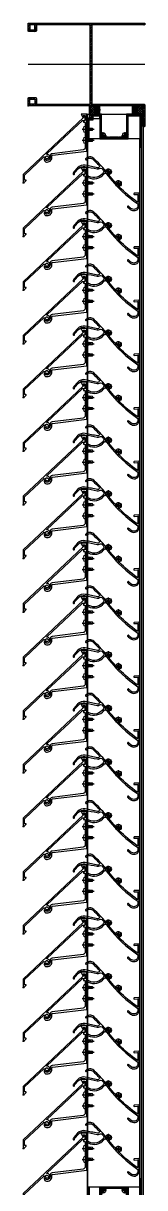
# Model space of a CAD drawing. Header units: millimetres. Extents: x 2519235 to 7246330, y 25937 to 201821.
# Drawn here: x 2626459 to 2626606, y 129299 to 130710 of the extents above; entities that cross this region are included whole.
import ezdxf

# ---------------------------------------------------------------- set-up
doc = ezdxf.new("R2010")
doc.units = ezdxf.units.MM
doc.set_wipeout_variables(frame=1)
doc.linetypes.add('CENTER', pattern=[50.8, 31.75, -6.35, 6.35, -6.35])
for name, color, linetype in [('010 - ASPG_ACCESSORIES_MAIN_COLOR_1', 7, 'Continuous'), ('010 - ASPG_EXTR_DEF_SUB', 7, 'Continuous'), ('010 - ASPG_EXTR_MAIN_COLOR_2', 7, 'Continuous'), ('010 - ASPG_FRAMING_CUT_COLOR_4', 7, 'Continuous'), ('010 - ASPG_FRAMING_DEF_SUB', 7, 'Continuous'), ('010 - ASPG_FRAMING_HATCH_', 7, 'Continuous'), ('010 - ASPG_FRAMING_MAIN_COLOR_2', 7, 'Continuous'), ('010 - ASPG_FRAMING_SUB_COLOR_2', 7, 'Continuous'), ('010 - ASPG_FRAMING_WIPEOUT_', 7, 'Continuous'), ('BOLT & SCREW', 7, 'Continuous'), ('Center Line', 7, 'CENTER')]:
    doc.layers.add(name, color=color, linetype=linetype)
doc.layers.add('12-GRID', color=7, linetype='CENTER', lineweight=13)
doc.layers.add('SCREW', color=7, linetype='Continuous', lineweight=5)

# ---------------------------------------------------------------- blocks, each defined once
blk = doc.blocks.new('*U2952')
at = {"layer": '12-GRID', "color": 7, "linetype": 'CENTER'}
for p, q in [((0, -6.2), (0, 2.2)), ((-4.2, -2), (4.2, -2))]:
    blk.add_line(p, q, dxfattribs=at)
at = {"layer": 'BOLT & SCREW', "color": 7}
for p, q in [((-0.6, -1.8), (-1.8, -1.6)), ((-0.6, -2.2), (-1.8, -2.4)), ((-0.5, -1.8), (-0.9, -1.6)), ((-0.5, -2.2), (-0.9, -2.4)), ((-0.2, -1.4), (-0.4, -0.2)), ((-0.2, -1.5), (-0.4, -1.1)), ((-0.2, -2.5), (-0.4, -2.9)), ((-0.2, -2.6), (-0.4, -3.8)), ((0.2, -1.4), (0.4, -0.2)), ((0.2, -1.5), (0.4, -1.1)), ((0.4, -2.9), (0.2, -2.5)), ((0.2, -2.6), (0.4, -3.8)), ((0.5, -1.8), (0.9, -1.6)), ((0.5, -2.2), (0.9, -2.4)), ((0.6, -1.8), (1.8, -1.6)), ((0.6, -2.2), (1.8, -2.4))]:
    blk.add_line(p, q, dxfattribs=at)
for points in [[(-1.8, -1.6), (-0.9, -1.6, 0.414214), (-0.4, -1.1), (-0.4, -0.2), (0.4, -0.2), (0.4, -1.1, 0.414214), (0.9, -1.6), (1.8, -1.6), (1.8, -2.4), (0.9, -2.4, 0.414214), (0.4, -2.9), (0.4, -3.8), (-0.4, -3.8), (-0.4, -2.9, 0.414214), (-0.9, -2.4), (-1.8, -2.4)], [(0.2, -2.5, -0.414214), (0.5, -2.2), (0.6, -2.2), (0.6, -1.8), (0.5, -1.8, -0.414214), (0.2, -1.5), (0.2, -1.4), (-0.2, -1.4), (-0.2, -1.5, -0.414214), (-0.5, -1.8), (-0.6, -1.8), (-0.6, -2.2), (-0.5, -2.2, -0.414214), (-0.2, -2.5), (-0.2, -2.6), (0.2, -2.6)]]:
    blk.add_lwpolyline(points, format="xyb", close=True, dxfattribs=at)
blk.add_circle((0, -2), 3.5, dxfattribs=at)
blk = doc.blocks.new('000_ASPG_TYP_FILES_20260218-010703_FRAME_EXTR_')
at = {"layer": '010 - ASPG_FRAMING_HATCH_'}
h = blk.add_hatch(dxfattribs=at)
h.set_pattern_fill('ANSI32', scale=0.1, angle=180)
edge = h.paths.add_edge_path()
edge.add_line((2, 16), (2, 2))
edge.add_line((2, 2), (39.7, 2))
edge.add_arc((39.7, 1.7), 0.3, 0, 90, ccw=False)
edge.add_line((40, 1.7), (40, 0.3))
edge.add_arc((39.7, 0.3), 0.3, -90, 0, ccw=False)
edge.add_line((39.7, 0), (0.3, 0))
edge.add_arc((0.3, 0.3), 0.3, 180, 270, ccw=False)
edge.add_line((0, 0.3), (0, 17.7))
edge.add_arc((0.3, 17.7), 0.3, 90, 180, ccw=False)
edge.add_line((0.3, 18), (22.6, 18))
edge.add_arc((22.6, 18.5), 0.5, 270, 380.2095)
edge.add_arc((26.2, 19.8), 3.35, 182.0638, 200.2095, ccw=False)
edge.add_arc((23.6, 19.7), 0.76, 2.0638, 182.0638, ccw=False)
edge.add_arc((26.2, 19.8), 1.83, 182.0638, 447.9362)
edge.add_arc((26.3, 22.4), 0.76, 87.9362, 267.9362, ccw=False)
edge.add_arc((26.2, 19.8), 3.35, 69.7905, 87.9362, ccw=False)
edge.add_arc((27.5, 23.4), 0.5, 249.7905, 360)
edge.add_line((28, 23.4), (28, 26.7))
edge.add_line((28, 26.7), (28.5, 27.2))
edge.add_line((28.5, 27.2), (28, 27.7))
edge.add_line((28, 27.7), (28, 38.6))
edge.add_line((28, 38.6), (28.5, 39.1))
edge.add_line((28.5, 39.1), (28, 39.6))
edge.add_line((28, 39.6), (28, 42.9))
edge.add_arc((27.5, 42.9), 0.5, 0, 110.2095)
edge.add_arc((26.2, 46.5), 3.35, 272.0638, 290.2095, ccw=False)
edge.add_arc((26.3, 43.9), 0.76, 92.0638, 272.0638, ccw=False)
edge.add_arc((26.2, 46.5), 1.83, 272.0638, 537.9362)
edge.add_arc((23.6, 46.6), 0.76, 177.9362, 357.9362, ccw=False)
edge.add_arc((26.2, 46.5), 3.35, 159.7905, 177.9362, ccw=False)
edge.add_arc((22.6, 47.8), 0.5, 339.7905, 450)
edge.add_line((22.6, 48.3), (0.3, 48.3))
edge.add_arc((0.3, 48.6), 0.3, 180, 270, ccw=False)
edge.add_line((0, 48.6), (0, 60))
edge.add_arc((0.3, 60), 0.3, 90, 180, ccw=False)
edge.add_line((0.3, 60.3), (5, 60.3))
edge.add_line((5, 60.3), (5, 65))
edge.add_arc((5.3, 65), 0.3, 90, 180, ccw=False)
edge.add_line((5.3, 65.3), (30, 65.3))
edge.add_line((30, 65.3), (30, 63.6))
edge.add_arc((29.7, 63.6), 0.3, -90, 0, ccw=False)
edge.add_line((29.7, 63.3), (7.3, 63.3))
edge.add_arc((7.3, 63), 0.3, 90, 180)
edge.add_line((7, 63), (7, 58.3))
edge.add_line((7, 58.3), (2.3, 58.3))
edge.add_arc((2.3, 58), 0.3, 90, 180)
edge.add_line((2, 58), (2, 50.6))
edge.add_arc((2.3, 50.6), 0.3, 180, 270)
edge.add_line((2.3, 50.3), (29.7, 50.3))
edge.add_arc((29.7, 50), 0.3, 0, 90, ccw=False)
edge.add_line((30, 50), (30, 26.7))
edge.add_line((30, 26.7), (30, 16.3))
edge.add_arc((29.7, 16.3), 0.3, -90, 0, ccw=False)
edge.add_line((29.7, 16), (2, 16))
at = {"layer": '010 - ASPG_FRAMING_CUT_COLOR_4', "color": 7}
blk.add_lwpolyline([(2, 16), (2, 2), (39.7, 2, -0.414214), (40, 1.7), (40, 0.3, -0.414214), (39.7, 0), (0.3, 0, -0.414214), (0, 0.3), (0, 17.7, -0.414214), (0.3, 18), (22.6, 18, 0.52173), (23, 18.7, -0.079342), (22.8, 19.7, -1), (24.3, 19.8, 2.296346), (26.2, 21.7, -1), (26.3, 23.2, -0.079342), (27.3, 23, 0.52173), (28, 23.4), (28, 26.7), (28.5, 27.2), (28, 27.7), (28, 38.6), (28.5, 39.1), (28, 39.6), (28, 42.9, 0.52173), (27.3, 43.3, -0.079342), (26.3, 43.1, -1), (26.2, 44.6, 2.296346), (24.3, 46.5, -1), (22.8, 46.6, -0.079342), (23, 47.6, 0.52173), (22.6, 48.3), (0.3, 48.3, -0.414214), (0, 48.6), (0, 60, -0.414214), (0.3, 60.3), (5, 60.3), (5, 65, -0.414214), (5.3, 65.3), (30, 65.3), (30, 63.6, -0.414214), (29.7, 63.3), (7.3, 63.3, 0.414214), (7, 63), (7, 58.3), (2.3, 58.3, 0.414214), (2, 58), (2, 50.6, 0.414214), (2.3, 50.3), (29.7, 50.3, -0.414214), (30, 50), (30, 26.7), (30, 16.3, -0.414214), (29.7, 16)], format="xyb", close=True, dxfattribs=at)
at = {"color": 7}
for p in [(26.2, 48.5), (26.2, 21.8)]:
    blk.add_blockref('*U2952', p, dxfattribs=at)
blk = doc.blocks.new('PZG35-9D5')
at = {"layer": 'Center Line', "color": 7}
blk.add_line((0, 3.7), (0, -10.5), dxfattribs=at)
at = {"layer": 'SCREW', "color": 7}
for p, q in [((-1.4, 0), (-1.4, -1.1)), ((1.4, 0), (1.4, -0.6)), ((-1.9, -1.4), (1.9, -0.9)), ((-1.9, -1.4), (-1.4, -1.1)), ((-1.9, -1.4), (-1.4, -1.7)), ((-1.9, -2.7), (1.9, -2.2)), ((-1.9, -2.7), (-1.4, -2.4)), ((-1.9, -2.7), (-1.4, -3)), ((-1.9, -4), (-1.4, -3.7)), ((-1.9, -4), (-1, -3.9)), ((-1.9, -4), (-1.4, -4.3)), ((-1.4, -1.1), (1.4, -0.6)), ((-1.4, -1.7), (1.4, -1.2)), ((-1.4, -1.7), (-1.4, -2.4)), ((-1.4, -2.4), (1.4, -1.9)), ((-1.4, -3), (1.4, -2.5)), ((-1.4, -3), (-1.4, -3.7)), ((-1.4, -3.7), (-0.8, -3.6)), ((-1.4, -4.3), (-1.4, -8.1)), ((-1.4, -4.3), (-1.2, -4.3)), ((0, -9.5), (-1.4, -8.1)), ((0, -9.5), (1.4, -8.1)), ((0.6, -3.3), (1.4, -3.2)), ((0.7, -3.7), (1.9, -3.5)), ((0.7, -3.9), (1.4, -3.8)), ((0.7, -4.6), (1.4, -4.5)), ((0.7, -5), (1.9, -4.8)), ((0.7, -5.2), (1.4, -5.1)), ((1.9, -0.9), (1.4, -0.6)), ((1.9, -0.9), (1.4, -1.2)), ((1.4, -1.2), (1.4, -1.9)), ((1.9, -2.2), (1.4, -1.9)), ((1.9, -2.2), (1.4, -2.5)), ((1.4, -2.5), (1.4, -3.2)), ((1.9, -3.5), (1.4, -3.2)), ((1.9, -3.5), (1.4, -3.8)), ((1.4, -3.8), (1.4, -4.5)), ((1.9, -4.8), (1.4, -4.5)), ((1.9, -4.8), (1.4, -5.1)), ((1.4, -5.1), (1.4, -8.1))]:
    blk.add_line(p, q, dxfattribs=at)
blk.add_lwpolyline([(0, -9.5), (0.7, -5.2), (0.7, -3.6, 0.417657), (0.4, -3.3, 0.108102), (-0.8, -3.6), (-1.4, -4.7)], format="xyb", dxfattribs=at)
blk = doc.blocks.new('*U2951')
at = {"layer": 'SCREW', "color": 7}
blk.add_lwpolyline([(3, 1.8, 0.09906), (0.8, 2.5), (0.8, 2.3), (-0.8, 2.3), (-0.8, 2.5, 0.09906), (-3, 1.8, 0.266588), (-3.5, 1), (-3.5, 0.2, 0.414214), (-3.3, 0), (3.3, 0, 0.414214), (3.5, 0.2), (3.5, 1, 0.266588)], format="xyb", close=True, dxfattribs=at)
blk.add_blockref('PZG35-9D5', (0, 0), dxfattribs=at)
blk = doc.blocks.new('*U2950')
at = {"color": 7}
blk.add_point((0, 0), dxfattribs=at)
at = {"layer": '010 - ASPG_ACCESSORIES_MAIN_COLOR_1', "color": 7}
blk.add_lwpolyline([(-39.7, -0.6, 0.414214), (-40, -0.9), (-40, -7.4, 0.57735), (-39.7, -7.6), (-36.6, -5.8, 0.767327), (-36.8, -5.3), (-37.9, -5.3, -0.414214), (-38.2, -5), (-38.2, -2.8, -0.414214), (-38, -2.6), (-32.2, -2.6, -0.388879), (-32, -2.8), (-31.8, -4.3, 0.388879), (-31.3, -4.8), (-30.3, -4.8, 0.414214), (-30, -4.5), (-30, -2.9, -0.414214), (-29.7, -2.6), (0.4, -2.6, -0.378969), (3.4, -5.2), (8, -42.5, 0.446593), (11.6, -45.1, -0.489802), (16.1, -48.7), (16.1, -49.4, -0.18248), (15.8, -50, -0.267949), (15.3, -50.2, 1.122115), (15.1, -52.3, 0.405004), (18.1, -49.4), (18.1, -48.7, 0.489805), (11.2, -43.1, -0.446597), (9.9, -42.3), (4.9, -0.8, 0.364176), (4.6, -0.6)], format="xyb", close=True, dxfattribs=at)
at = {"layer": '010 - ASPG_EXTR_DEF_SUB', "color": 7}
for p in [(-40, -0.5), (43.4, -76.9), (43.4, -77.5)]:
    blk.add_point(p, dxfattribs=at)
at = {"layer": '010 - ASPG_EXTR_MAIN_COLOR_2', "color": 7}
blk.add_lwpolyline([(11.4, -48.2), (11.5, -47.4), (12.2, -47.6), (12.3, -46.8, -0.535538), (14.2, -49.2, 0.991572), (15.7, -49.6, 1.157025), (8.8, -48.8, -0.688558), (8.3, -49), (-17.1, -22.2), (-32.3, -6.1), (-32.3, -2.9, 0.414312), (-32.6, -2.6), (-37.5, -2.6, 0.414116), (-37.8, -2.9), (-37.8, -4.3, 0.414214), (-37.5, -4.6), (-36, -4.6, -0.205895), (-35.8, -4.7), (33.2, -77.5), (43.1, -77.5, 0.668179), (43.4, -77), (40.5, -74.2, 0.668179), (40, -74.4), (40, -76), (33.9, -76), (11.9, -52.8, -0.558354), (12.1, -52, 0.766275), (12, -50.4, -0.438583), (10.7, -48.1)], format="xyb", close=True, dxfattribs=at)
at = {"layer": 'SCREW', "color": 7, "rotation": 180}
for p in [(-21.6, -2.5), (-8.2, -2.5)]:
    blk.add_blockref('*U2951', p, dxfattribs=at)
blk = doc.blocks.new('000_ASPG_TYP_FILES_FRAMING_EXTR_BREAKLINE_TYPE_2')
at = {"layer": '010 - ASPG_FRAMING_HATCH_', "transparency": 33554585}
h = blk.add_hatch(dxfattribs=at)
h.set_pattern_fill('ANSI32', scale=0.25)
h.paths.add_polyline_path([(131, 91, 0.414214), (132, 90), (140, 90, 0.414214), (141, 91), (141, 100), (2, 100), (2, 125), (0, 125), (0, 99, 0.414214), (1, 98), (63, 98, -0.414214), (64, 97), (64, 3, -0.414214), (63, 2), (0, 2), (0, 0), (141, 0), (141, 9, 0.414214), (140, 10), (132, 10, 0.414214), (131, 9), (131, 3, -0.414214), (130, 2), (67, 2, -0.414214), (66, 3), (66, 97, -0.414214), (67, 98), (130, 98, -0.414214), (131, 97)])
h.paths.add_polyline_path([(133, 92), (133, 98), (139, 98), (139, 92)], flags=16)
h.paths.add_polyline_path([(133, 8), (139, 8), (139, 2), (133, 2)], flags=16)
at = {"layer": '010 - ASPG_FRAMING_HATCH_'}
h = blk.add_hatch(dxfattribs=at)
h.set_pattern_fill('ANSI37', scale=0.595498, angle=-90)
h.set_pattern_definition([(315, (1257419.4929, -519971.6224), (1.3369313545, 1.3369313545), []), (45, (1257419.4929, -519971.6224), (-1.3369313545, 1.3369313545), [])])
edge = h.paths.add_edge_path()
edge.add_ellipse((57.8, 105), major_axis=(0, -5), ratio=0.644482, start_angle=0, end_angle=180)
edge.add_line((57.8, 110), (62, 110))
edge.add_arc((62, 110.3), 0.3, -90, 0)
edge.add_line((62.3, 110.3), (62.3, 111))
edge.add_line((62.3, 111), (61.8, 111.5))
edge.add_line((61.8, 111.5), (62.3, 112))
edge.add_line((62.3, 112), (61.8, 112.5))
edge.add_line((61.8, 112.5), (62.3, 113))
edge.add_line((62.3, 113), (61.8, 113.5))
edge.add_line((61.8, 113.5), (62.3, 114))
edge.add_line((62.3, 114), (62.3, 115))
edge.add_line((62.3, 115), (63.3, 115))
edge.add_line((63.3, 115), (63.8, 115.5))
edge.add_line((63.8, 115.5), (64.3, 115))
edge.add_line((64.3, 115), (64.8, 115.5))
edge.add_line((64.8, 115.5), (65.3, 115))
edge.add_line((65.3, 115), (65.8, 115.5))
edge.add_line((65.8, 115.5), (66.3, 115))
edge.add_line((66.3, 115), (67, 115))
edge.add_arc((67, 115.3), 0.3, -90, 0)
edge.add_line((67.3, 115.3), (67.3, 110))
edge.add_arc((77.2, 105), 11.1, 153.2037, 206.7963)
edge.add_line((67.3, 100), (57.8, 100))
h = blk.add_hatch(dxfattribs=at)
h.set_pattern_fill('ANSI37', scale=0.595498, angle=-90)
h.set_pattern_definition([(315, (1257419.1929, -519973.9224), (1.3369313545, 1.3369313545), []), (45, (1257419.1929, -519973.9224), (-1.3369313545, 1.3369313545), [])])
edge = h.paths.add_edge_path()
edge.add_ellipse((11.5, 105), major_axis=(0, -5), ratio=0.644482, start_angle=180, end_angle=360, ccw=False)
edge.add_line((11.5, 110), (2, 110))
edge.add_arc((-7.9, 105), 11.1, -26.7963, 26.7963, ccw=False)
edge.add_line((2, 100), (11.5, 100))
h = blk.add_hatch(dxfattribs=at)
h.set_pattern_fill('HONEY', scale=0.238199, angle=-90)
h.set_pattern_definition([(270, (1257419.4425, -519993.9224), (0.65495992507, -1.1344238721), [0.7562825814, -1.5125651628]), (30, (1257419.4425, -519993.9224), (0.65495992936, 1.1344238696), [0.7562825814, -1.5125651628]), (330, (1257419.4425, -519993.9224), (1.30991985442, -2.48e-09), [-1.5125651628, 0.7562825814])])
edge = h.paths.add_edge_path()
edge.add_ellipse((11.8, 105), major_axis=(0, -5), ratio=0.644482, start_angle=0, end_angle=360, ccw=False)
h = blk.add_hatch(dxfattribs=at)
h.set_pattern_fill('HONEY', scale=0.238199, angle=-90)
h.set_pattern_definition([(270, (1257419.24324, -519991.6224), (0.65495992507, -1.1344238721), [0.7562825814, -1.5125651628]), (30, (1257419.24324, -519991.6224), (0.65495992936, 1.1344238696), [0.7562825814, -1.5125651628]), (330, (1257419.24324, -519991.6224), (1.30991985442, -2.48e-09), [-1.5125651628, 0.7562825814])])
edge = h.paths.add_edge_path()
edge.add_ellipse((57.5, 105), major_axis=(0, -5), ratio=0.644482, start_angle=0, end_angle=360)
at = {"color": 7}
blk.add_point((141, 100), dxfattribs=at)
at = {"layer": '010 - ASPG_FRAMING_CUT_COLOR_4', "color": 7}
blk.add_lwpolyline([(0, 0), (0, 2), (63, 2, 0.414214), (64, 3), (64, 97, 0.414214), (63, 98), (1, 98, -0.414214), (0, 99), (0, 125), (2, 125), (2, 100), (141, 100), (141, 91, -0.414214), (140, 90), (132, 90, -0.414214), (131, 91), (131, 97, 0.414214), (130, 98), (67, 98, 0.414214), (66, 97), (66, 3, 0.414214), (67, 2), (130, 2, 0.414214), (131, 3), (131, 9, -0.414214), (132, 10), (140, 10, -0.414214), (141, 9), (141, 0)], format="xyb", close=True, dxfattribs=at)
for points in [[(139, 98), (139, 92), (133, 92), (133, 98)], [(139, 2), (139, 8), (133, 8), (133, 2)]]:
    blk.add_lwpolyline(points, close=True, dxfattribs=at)
at = {"layer": '010 - ASPG_FRAMING_DEF_SUB', "color": 7, "transparency": 33554457}
blk.add_line((0, 50), (141, 50), dxfattribs=at)
for points in [[(54.3, 100), (67.3, 100), (67.3, 115.5), (54.3, 115.5)], [(2, 100), (15, 100), (15, 110), (2, 110)]]:
    blk.add_lwpolyline(points, close=True, dxfattribs=at)
at = {"layer": '010 - ASPG_FRAMING_SUB_COLOR_2', "color": 7}
for points in [[(57.5, 100), (67.3, 100, -0.238199), (67.3, 110), (67.3, 115.3, -0.414214), (67, 115), (66.3, 115), (65.8, 115.5), (65.3, 115), (64.8, 115.5), (64.3, 115), (63.8, 115.5), (63.3, 115), (62.3, 115), (62.3, 114), (61.8, 113.5), (62.3, 113), (61.8, 112.5), (62.3, 112), (61.8, 111.5), (62.3, 111), (62.3, 110.3, -0.414214), (62, 110), (57.5, 110)], [(11.8, 100), (2, 100, 0.238199), (2, 110), (11.8, 110)]]:
    blk.add_lwpolyline(points, format="xyb", dxfattribs=at)
at = {"layer": '010 - ASPG_FRAMING_SUB_COLOR_2', "color": 7, "extrusion": (0, 0, -1)}
blk.add_ellipse((11.8, 105), major_axis=(0, -5), ratio=0.644482, dxfattribs=at)
at = {"layer": '010 - ASPG_FRAMING_SUB_COLOR_2', "color": 7}
blk.add_ellipse((57.5, 105), major_axis=(0, -5), ratio=0.644482, dxfattribs=at)
blk = doc.blocks.new('*U2126')
at = {"color": 7}
blk.add_wipeout([(1390, 4), (60, 4), (60, 69.3), (1390, 69.3)], dxfattribs=at).dxf.layer = '010 - ASPG_FRAMING_WIPEOUT_'
at = {"layer": '010 - ASPG_FRAMING_MAIN_COLOR_2', "color": 7}
blk.add_lwpolyline([(1360, 69.3), (90, 69.3), (90, 6), (1360, 6)], close=True, dxfattribs=at)
at = {"layer": '010 - ASPG_FRAMING_SUB_COLOR_2', "color": 7}
for points in [[(1390, 4), (60, 4), (60, 69.3), (1390, 69.3)], [(60, 2), (60, 4), (1390, 4), (1390, 2)]]:
    blk.add_lwpolyline(points, close=True, dxfattribs=at)
at = {"color": 7}
for name, p, rotation in [('*U2950', (115, 69.3), 180), ('*U2950', (180, 69.3), 180), ('*U2950', (245, 69.3), 180), ('*U2950', (310, 69.3), 180), ('*U2950', (375, 69.3), 180), ('*U2950', (440, 69.3), 180), ('*U2950', (505, 69.3), 180), ('*U2950', (570, 69.3), 180), ('*U2950', (635, 69.3), 180), ('*U2950', (700, 69.3), 180), ('*U2950', (765, 69.3), 180), ('*U2950', (830, 69.3), 180), ('*U2950', (895, 69.3), 180), ('*U2950', (960, 69.3), 180), ('*U2950', (1025, 69.3), 180), ('*U2950', (1090, 69.3), 180), ('*U2950', (1155, 69.3), 180), ('*U2950', (1220, 69.3), 180), ('*U2950', (1285, 69.3), 180), ('*U2950', (1350, 69.3), 180), ('000_ASPG_TYP_FILES_FRAMING_EXTR_BREAKLINE_TYPE_2', (1500, 0), 89.99999999999999)]:
    blk.add_blockref(name, p, dxfattribs=dict(at, rotation=rotation))
blk.add_blockref('000_ASPG_TYP_FILES_20260218-010703_FRAME_EXTR_', (60, 4), dxfattribs=at)
at = {"color": 7, "xscale": -1}
blk.add_blockref('000_ASPG_TYP_FILES_20260218-010703_FRAME_EXTR_', (1390, 4), dxfattribs=at)
blk = doc.blocks.new('*U1102')
at = {"layer": '010 - ASPG_EXTR_DEF_SUB', "color": 7}
for p in [(0, 0), (65, 0), (130, 0), (195, 0), (260, 0), (325, 0), (390, 0), (455, 0), (520, 0), (585, 0), (650, 0), (715, 0), (780, 0), (845, 0), (910, 0), (975, 0), (1040, 0), (1105, 0), (1170, 0)]:
    blk.add_point(p, dxfattribs=at)
at = {"layer": '010 - ASPG_EXTR_MAIN_COLOR_2', "color": 7}
for points in [[(30.8, 70.1, 0.433659), (30.5, 69.7), (30.8, 64, 0.082069), (30.9, 63.9, 0.720654), (32.3, 64, 0.079224), (32.3, 64.1), (32.1, 68.1, -0.433659), (32.5, 68.6), (40.9, 68.6, -0.607385), (41.4, 67.6, -0.045829), (22.8, 45.8, -0.560492), (22.3, 45.9, 0.31786), (19.2, 48.2, 0.953288), (19.1, 46.7, -2.423004), (17.3, 44.9, 0.952315), (15.7, 44.8, 0.300821), (17.9, 41.8, -0.560492), (18, 41.3, -0.019425), (8.6, 33.5, -0.552501), (8.1, 33.6, 0.344461), (5, 36.3, 0.952015), (4.9, 34.8, -2.423186), (3, 33, 0.952015), (1.5, 32.8, 0.2854), (3.5, 29.9, -0.553378), (3.6, 29.4, 0.030674), (-11.5, 15.1, 0.4171), (-10.9, 5.3, 0.935553), (-9.9, 6.4, -0.43441), (-10.2, 14.3, -0.014998), (-3.1, 21.5, -0.738349), (-0.1, 19.8, 0.004917), (-3.2, 4.8, 0.263611), (-0.1, -4.5), (5, -9.1, 0.125884), (6.3, -9.8, 0.044275), (7.1, -9.9, 1.107655), (7.1, -8.3, -0.215596), (6, -8), (0.9, -3.3, -0.263611), (-1.7, 4.5, -0.004855), (1.3, 19.3, 0.23396), (0.8, 22, -0.24081), (0.7, 24.9, -0.104157), (0.8, 25), (3, 26.9, -0.229021), (5.7, 26.9, -0.381721), (10.3, 9.1, 0.977382), (11.6, 8.4, 0.361105), (7.4, 27.5, -0.496126), (7.4, 30.7, 0.003188), (9.1, 31.9, -0.002827), (10.6, 33.1, 0.077048), (43.7, 68.4, -0.247674), (44, 68.6), (46, 68.6, -0.044131), (46.5, 68.5, -0.125846), (49, 67.2, -0.098851), (49.8, 66, -0.205828), (49.8, 61.2, -0.115116), (46.4, 57.2, 0.822373), (47.5, 56.1, 0.109185), (51.1, 60.6, 0.208323), (51.2, 66.6, 0.100528), (50, 68.3, 0.145116), (46.3, 70.1)], [(95.8, 70.1, 0.433659), (95.5, 69.7), (95.8, 64, 0.082069), (95.9, 63.9, 0.720654), (97.3, 64, 0.079224), (97.3, 64.1), (97.1, 68.1, -0.433659), (97.5, 68.6), (105.9, 68.6, -0.607385), (106.4, 67.6, -0.045829), (87.8, 45.8, -0.560492), (87.3, 45.9, 0.31786), (84.2, 48.2, 0.953288), (84.1, 46.7, -2.423004), (82.3, 44.9, 0.952315), (80.7, 44.8, 0.300821), (82.9, 41.8, -0.560492), (83, 41.3, -0.019425), (73.6, 33.5, -0.552501), (73.1, 33.6, 0.344461), (70, 36.3, 0.952015), (69.9, 34.8, -2.423186), (68, 33, 0.952015), (66.5, 32.8, 0.2854), (68.5, 29.9, -0.553378), (68.6, 29.4, 0.030674), (53.5, 15.1, 0.4171), (54.1, 5.3, 0.935553), (55.1, 6.4, -0.43441), (54.8, 14.3, -0.014998), (61.9, 21.5, -0.738349), (64.9, 19.8, 0.004917), (61.8, 4.8, 0.263611), (64.9, -4.5), (70, -9.1, 0.125884), (71.3, -9.8, 0.044275), (72.1, -9.9, 1.107655), (72.1, -8.3, -0.215596), (71, -8), (65.9, -3.3, -0.263611), (63.3, 4.5, -0.004855), (66.3, 19.3, 0.23396), (65.8, 22, -0.24081), (65.7, 24.9, -0.104157), (65.8, 25), (68, 26.9, -0.229021), (70.7, 26.9, -0.381721), (75.3, 9.1, 0.977382), (76.6, 8.4, 0.361105), (72.4, 27.5, -0.496126), (72.4, 30.7, 0.003188), (74.1, 31.9, -0.002827), (75.6, 33.1, 0.077048), (108.7, 68.4, -0.247674), (109, 68.6), (111, 68.6, -0.044131), (111.5, 68.5, -0.125846), (114, 67.2, -0.098851), (114.8, 66, -0.205828), (114.8, 61.2, -0.115116), (111.4, 57.2, 0.822373), (112.5, 56.1, 0.109185), (116.1, 60.6, 0.208323), (116.2, 66.6, 0.100528), (115, 68.3, 0.145116), (111.3, 70.1)], [(160.8, 70.1, 0.433659), (160.5, 69.7), (160.8, 64, 0.082069), (160.9, 63.9, 0.720654), (162.3, 64, 0.079224), (162.3, 64.1), (162.1, 68.1, -0.433659), (162.5, 68.6), (170.9, 68.6, -0.607385), (171.4, 67.6, -0.045829), (152.8, 45.8, -0.560492), (152.3, 45.9, 0.31786), (149.2, 48.2, 0.953288), (149.1, 46.7, -2.423004), (147.3, 44.9, 0.952315), (145.7, 44.8, 0.300821), (147.9, 41.8, -0.560492), (148, 41.3, -0.019425), (138.6, 33.5, -0.552501), (138.1, 33.6, 0.344461), (135, 36.3, 0.952015), (134.9, 34.8, -2.423186), (133, 33, 0.952015), (131.5, 32.8, 0.2854), (133.5, 29.9, -0.553378), (133.6, 29.4, 0.030674), (118.5, 15.1, 0.4171), (119.1, 5.3, 0.935553), (120.1, 6.4, -0.43441), (119.8, 14.3, -0.014998), (126.9, 21.5, -0.738349), (129.9, 19.8, 0.004917), (126.8, 4.8, 0.263611), (129.9, -4.5), (135, -9.1, 0.125884), (136.3, -9.8, 0.044275), (137.1, -9.9, 1.107655), (137.1, -8.3, -0.215596), (136, -8), (130.9, -3.3, -0.263611), (128.3, 4.5, -0.004855), (131.3, 19.3, 0.23396), (130.8, 22, -0.24081), (130.7, 24.9, -0.104157), (130.8, 25), (133, 26.9, -0.229021), (135.7, 26.9, -0.381721), (140.3, 9.1, 0.977382), (141.6, 8.4, 0.361105), (137.4, 27.5, -0.496126), (137.4, 30.7, 0.003188), (139.1, 31.9, -0.002827), (140.6, 33.1, 0.077048), (173.7, 68.4, -0.247674), (174, 68.6), (176, 68.6, -0.044131), (176.5, 68.5, -0.125846), (179, 67.2, -0.098851), (179.8, 66, -0.205828), (179.8, 61.2, -0.115116), (176.4, 57.2, 0.822373), (177.5, 56.1, 0.109185), (181.1, 60.6, 0.208323), (181.2, 66.6, 0.100528), (180, 68.3, 0.145116), (176.3, 70.1)], [(225.8, 70.1, 0.433659), (225.5, 69.7), (225.8, 64, 0.082069), (225.9, 63.9, 0.720654), (227.3, 64, 0.079224), (227.3, 64.1), (227.1, 68.1, -0.433659), (227.5, 68.6), (235.9, 68.6, -0.607385), (236.4, 67.6, -0.045829), (217.8, 45.8, -0.560492), (217.3, 45.9, 0.31786), (214.2, 48.2, 0.953288), (214.1, 46.7, -2.423004), (212.3, 44.9, 0.952315), (210.7, 44.8, 0.300821), (212.9, 41.8, -0.560492), (213, 41.3, -0.019425), (203.6, 33.5, -0.552501), (203.1, 33.6, 0.344461), (200, 36.3, 0.952015), (199.9, 34.8, -2.423186), (198, 33, 0.952015), (196.5, 32.8, 0.2854), (198.5, 29.9, -0.553378), (198.6, 29.4, 0.030674), (183.5, 15.1, 0.4171), (184.1, 5.3, 0.935553), (185.1, 6.4, -0.43441), (184.8, 14.3, -0.014998), (191.9, 21.5, -0.738349), (194.9, 19.8, 0.004917), (191.8, 4.8, 0.263611), (194.9, -4.5), (200, -9.1, 0.125884), (201.3, -9.8, 0.044275), (202.1, -9.9, 1.107655), (202.1, -8.3, -0.215596), (201, -8), (195.9, -3.3, -0.263611), (193.3, 4.5, -0.004855), (196.3, 19.3, 0.23396), (195.8, 22, -0.24081), (195.7, 24.9, -0.104157), (195.8, 25), (198, 26.9, -0.229021), (200.7, 26.9, -0.381721), (205.3, 9.1, 0.977382), (206.6, 8.4, 0.361105), (202.4, 27.5, -0.496126), (202.4, 30.7, 0.003188), (204.1, 31.9, -0.002827), (205.6, 33.1, 0.077048), (238.7, 68.4, -0.247674), (239, 68.6), (241, 68.6, -0.044131), (241.5, 68.5, -0.125846), (244, 67.2, -0.098851), (244.8, 66, -0.205828), (244.8, 61.2, -0.115116), (241.4, 57.2, 0.822373), (242.5, 56.1, 0.109185), (246.1, 60.6, 0.208323), (246.2, 66.6, 0.100528), (245, 68.3, 0.145116), (241.3, 70.1)], [(290.8, 70.1, 0.433659), (290.5, 69.7), (290.8, 64, 0.082069), (290.9, 63.9, 0.720654), (292.3, 64, 0.079224), (292.3, 64.1), (292.1, 68.1, -0.433659), (292.5, 68.6), (300.9, 68.6, -0.607385), (301.4, 67.6, -0.045829), (282.8, 45.8, -0.560492), (282.3, 45.9, 0.31786), (279.2, 48.2, 0.953288), (279.1, 46.7, -2.423004), (277.3, 44.9, 0.952315), (275.7, 44.8, 0.300821), (277.9, 41.8, -0.560492), (278, 41.3, -0.019425), (268.6, 33.5, -0.552501), (268.1, 33.6, 0.344461), (265, 36.3, 0.952015), (264.9, 34.8, -2.423186), (263, 33, 0.952015), (261.5, 32.8, 0.2854), (263.5, 29.9, -0.553378), (263.6, 29.4, 0.030674), (248.5, 15.1, 0.4171), (249.1, 5.3, 0.935553), (250.1, 6.4, -0.43441), (249.8, 14.3, -0.014998), (256.9, 21.5, -0.738349), (259.9, 19.8, 0.004917), (256.8, 4.8, 0.263611), (259.9, -4.5), (265, -9.1, 0.125884), (266.3, -9.8, 0.044275), (267.1, -9.9, 1.107655), (267.1, -8.3, -0.215596), (266, -8), (260.9, -3.3, -0.263611), (258.3, 4.5, -0.004855), (261.3, 19.3, 0.23396), (260.8, 22, -0.24081), (260.7, 24.9, -0.104157), (260.8, 25), (263, 26.9, -0.229021), (265.7, 26.9, -0.381721), (270.3, 9.1, 0.977382), (271.6, 8.4, 0.361105), (267.4, 27.5, -0.496126), (267.4, 30.7, 0.003188), (269.1, 31.9, -0.002827), (270.6, 33.1, 0.077048), (303.7, 68.4, -0.247674), (304, 68.6), (306, 68.6, -0.044131), (306.5, 68.5, -0.125846), (309, 67.2, -0.098851), (309.8, 66, -0.205828), (309.8, 61.2, -0.115116), (306.4, 57.2, 0.822373), (307.5, 56.1, 0.109185), (311.1, 60.6, 0.208323), (311.2, 66.6, 0.100528), (310, 68.3, 0.145116), (306.3, 70.1)], [(355.8, 70.1, 0.433659), (355.5, 69.7), (355.8, 64, 0.082069), (355.9, 63.9, 0.720654), (357.3, 64, 0.079224), (357.3, 64.1), (357.1, 68.1, -0.433659), (357.5, 68.6), (365.9, 68.6, -0.607385), (366.4, 67.6, -0.045829), (347.8, 45.8, -0.560492), (347.3, 45.9, 0.31786), (344.2, 48.2, 0.953288), (344.1, 46.7, -2.423004), (342.3, 44.9, 0.952315), (340.7, 44.8, 0.300821), (342.9, 41.8, -0.560492), (343, 41.3, -0.019425), (333.6, 33.5, -0.552501), (333.1, 33.6, 0.344461), (330, 36.3, 0.952015), (329.9, 34.8, -2.423186), (328, 33, 0.952015), (326.5, 32.8, 0.2854), (328.5, 29.9, -0.553378), (328.6, 29.4, 0.030674), (313.5, 15.1, 0.4171), (314.1, 5.3, 0.935553), (315.1, 6.4, -0.43441), (314.8, 14.3, -0.014998), (321.9, 21.5, -0.738349), (324.9, 19.8, 0.004917), (321.8, 4.8, 0.263611), (324.9, -4.5), (330, -9.1, 0.125884), (331.3, -9.8, 0.044275), (332.1, -9.9, 1.107655), (332.1, -8.3, -0.215596), (331, -8), (325.9, -3.3, -0.263611), (323.3, 4.5, -0.004855), (326.3, 19.3, 0.23396), (325.8, 22, -0.24081), (325.7, 24.9, -0.104157), (325.8, 25), (328, 26.9, -0.229021), (330.7, 26.9, -0.381721), (335.3, 9.1, 0.977382), (336.6, 8.4, 0.361105), (332.4, 27.5, -0.496126), (332.4, 30.7, 0.003188), (334.1, 31.9, -0.002827), (335.6, 33.1, 0.077048), (368.7, 68.4, -0.247674), (369, 68.6), (371, 68.6, -0.044131), (371.5, 68.5, -0.125846), (374, 67.2, -0.098851), (374.8, 66, -0.205828), (374.8, 61.2, -0.115116), (371.4, 57.2, 0.822373), (372.5, 56.1, 0.109185), (376.1, 60.6, 0.208323), (376.2, 66.6, 0.100528), (375, 68.3, 0.145116), (371.3, 70.1)], [(420.8, 70.1, 0.433659), (420.5, 69.7), (420.8, 64, 0.082069), (420.9, 63.9, 0.720654), (422.3, 64, 0.079224), (422.3, 64.1), (422.1, 68.1, -0.433659), (422.5, 68.6), (430.9, 68.6, -0.607385), (431.4, 67.6, -0.045829), (412.8, 45.8, -0.560492), (412.3, 45.9, 0.31786), (409.2, 48.2, 0.953288), (409.1, 46.7, -2.423004), (407.3, 44.9, 0.952315), (405.7, 44.8, 0.300821), (407.9, 41.8, -0.560492), (408, 41.3, -0.019425), (398.6, 33.5, -0.552501), (398.1, 33.6, 0.344461), (395, 36.3, 0.952015), (394.9, 34.8, -2.423186), (393, 33, 0.952015), (391.5, 32.8, 0.2854), (393.5, 29.9, -0.553378), (393.6, 29.4, 0.030674), (378.5, 15.1, 0.4171), (379.1, 5.3, 0.935553), (380.1, 6.4, -0.43441), (379.8, 14.3, -0.014998), (386.9, 21.5, -0.738349), (389.9, 19.8, 0.004917), (386.8, 4.8, 0.263611), (389.9, -4.5), (395, -9.1, 0.125884), (396.3, -9.8, 0.044275), (397.1, -9.9, 1.107655), (397.1, -8.3, -0.215596), (396, -8), (390.9, -3.3, -0.263611), (388.3, 4.5, -0.004855), (391.3, 19.3, 0.23396), (390.8, 22, -0.24081), (390.7, 24.9, -0.104157), (390.8, 25), (393, 26.9, -0.229021), (395.7, 26.9, -0.381721), (400.3, 9.1, 0.977382), (401.6, 8.4, 0.361105), (397.4, 27.5, -0.496126), (397.4, 30.7, 0.003188), (399.1, 31.9, -0.002827), (400.6, 33.1, 0.077048), (433.7, 68.4, -0.247674), (434, 68.6), (436, 68.6, -0.044131), (436.5, 68.5, -0.125846), (439, 67.2, -0.098851), (439.8, 66, -0.205828), (439.8, 61.2, -0.115116), (436.4, 57.2, 0.822373), (437.5, 56.1, 0.109185), (441.1, 60.6, 0.208323), (441.2, 66.6, 0.100528), (440, 68.3, 0.145116), (436.3, 70.1)], [(485.8, 70.1, 0.433659), (485.5, 69.7), (485.8, 64, 0.082069), (485.9, 63.9, 0.720654), (487.3, 64, 0.079224), (487.3, 64.1), (487.1, 68.1, -0.433659), (487.5, 68.6), (495.9, 68.6, -0.607385), (496.4, 67.6, -0.045829), (477.8, 45.8, -0.560492), (477.3, 45.9, 0.31786), (474.2, 48.2, 0.953288), (474.1, 46.7, -2.423004), (472.3, 44.9, 0.952315), (470.7, 44.8, 0.300821), (472.9, 41.8, -0.560492), (473, 41.3, -0.019425), (463.6, 33.5, -0.552501), (463.1, 33.6, 0.344461), (460, 36.3, 0.952015), (459.9, 34.8, -2.423186), (458, 33, 0.952015), (456.5, 32.8, 0.2854), (458.5, 29.9, -0.553378), (458.6, 29.4, 0.030674), (443.5, 15.1, 0.4171), (444.1, 5.3, 0.935553), (445.1, 6.4, -0.43441), (444.8, 14.3, -0.014998), (451.9, 21.5, -0.738349), (454.9, 19.8, 0.004917), (451.8, 4.8, 0.263611), (454.9, -4.5), (460, -9.1, 0.125884), (461.3, -9.8, 0.044275), (462.1, -9.9, 1.107655), (462.1, -8.3, -0.215596), (461, -8), (455.9, -3.3, -0.263611), (453.3, 4.5, -0.004855), (456.3, 19.3, 0.23396), (455.8, 22, -0.24081), (455.7, 24.9, -0.104157), (455.8, 25), (458, 26.9, -0.229021), (460.7, 26.9, -0.381721), (465.3, 9.1, 0.977382), (466.6, 8.4, 0.361105), (462.4, 27.5, -0.496126), (462.4, 30.7, 0.003188), (464.1, 31.9, -0.002827), (465.6, 33.1, 0.077048), (498.7, 68.4, -0.247674), (499, 68.6), (501, 68.6, -0.044131), (501.5, 68.5, -0.125846), (504, 67.2, -0.098851), (504.8, 66, -0.205828), (504.8, 61.2, -0.115116), (501.4, 57.2, 0.822373), (502.5, 56.1, 0.109185), (506.1, 60.6, 0.208323), (506.2, 66.6, 0.100528), (505, 68.3, 0.145116), (501.3, 70.1)], [(550.8, 70.1, 0.433659), (550.5, 69.7), (550.8, 64, 0.082069), (550.9, 63.9, 0.720654), (552.3, 64, 0.079224), (552.3, 64.1), (552.1, 68.1, -0.433659), (552.5, 68.6), (560.9, 68.6, -0.607385), (561.4, 67.6, -0.045829), (542.8, 45.8, -0.560492), (542.3, 45.9, 0.31786), (539.2, 48.2, 0.953288), (539.1, 46.7, -2.423004), (537.3, 44.9, 0.952315), (535.7, 44.8, 0.300821), (537.9, 41.8, -0.560492), (538, 41.3, -0.019425), (528.6, 33.5, -0.552501), (528.1, 33.6, 0.344461), (525, 36.3, 0.952015), (524.9, 34.8, -2.423186), (523, 33, 0.952015), (521.5, 32.8, 0.2854), (523.5, 29.9, -0.553378), (523.6, 29.4, 0.030674), (508.5, 15.1, 0.4171), (509.1, 5.3, 0.935553), (510.1, 6.4, -0.43441), (509.8, 14.3, -0.014998), (516.9, 21.5, -0.738349), (519.9, 19.8, 0.004917), (516.8, 4.8, 0.263611), (519.9, -4.5), (525, -9.1, 0.125884), (526.3, -9.8, 0.044275), (527.1, -9.9, 1.107655), (527.1, -8.3, -0.215596), (526, -8), (520.9, -3.3, -0.263611), (518.3, 4.5, -0.004855), (521.3, 19.3, 0.23396), (520.8, 22, -0.24081), (520.7, 24.9, -0.104157), (520.8, 25), (523, 26.9, -0.229021), (525.7, 26.9, -0.381721), (530.3, 9.1, 0.977382), (531.6, 8.4, 0.361105), (527.4, 27.5, -0.496126), (527.4, 30.7, 0.003188), (529.1, 31.9, -0.002827), (530.6, 33.1, 0.077048), (563.7, 68.4, -0.247674), (564, 68.6), (566, 68.6, -0.044131), (566.5, 68.5, -0.125846), (569, 67.2, -0.098851), (569.8, 66, -0.205828), (569.8, 61.2, -0.115116), (566.4, 57.2, 0.822373), (567.5, 56.1, 0.109185), (571.1, 60.6, 0.208323), (571.2, 66.6, 0.100528), (570, 68.3, 0.145116), (566.3, 70.1)], [(615.8, 70.1, 0.433659), (615.5, 69.7), (615.8, 64, 0.082069), (615.9, 63.9, 0.720654), (617.3, 64, 0.079224), (617.3, 64.1), (617.1, 68.1, -0.433659), (617.5, 68.6), (625.9, 68.6, -0.607385), (626.4, 67.6, -0.045829), (607.8, 45.8, -0.560492), (607.3, 45.9, 0.31786), (604.2, 48.2, 0.953288), (604.1, 46.7, -2.423004), (602.3, 44.9, 0.952315), (600.7, 44.8, 0.300821), (602.9, 41.8, -0.560492), (603, 41.3, -0.019425), (593.6, 33.5, -0.552501), (593.1, 33.6, 0.344461), (590, 36.3, 0.952015), (589.9, 34.8, -2.423186), (588, 33, 0.952015), (586.5, 32.8, 0.2854), (588.5, 29.9, -0.553378), (588.6, 29.4, 0.030674), (573.5, 15.1, 0.4171), (574.1, 5.3, 0.935553), (575.1, 6.4, -0.43441), (574.8, 14.3, -0.014998), (581.9, 21.5, -0.738349), (584.9, 19.8, 0.004917), (581.8, 4.8, 0.263611), (584.9, -4.5), (590, -9.1, 0.125884), (591.3, -9.8, 0.044275), (592.1, -9.9, 1.107655), (592.1, -8.3, -0.215596), (591, -8), (585.9, -3.3, -0.263611), (583.3, 4.5, -0.004855), (586.3, 19.3, 0.23396), (585.8, 22, -0.24081), (585.7, 24.9, -0.104157), (585.8, 25), (588, 26.9, -0.229021), (590.7, 26.9, -0.381721), (595.3, 9.1, 0.977382), (596.6, 8.4, 0.361105), (592.4, 27.5, -0.496126), (592.4, 30.7, 0.003188), (594.1, 31.9, -0.002827), (595.6, 33.1, 0.077048), (628.7, 68.4, -0.247674), (629, 68.6), (631, 68.6, -0.044131), (631.5, 68.5, -0.125846), (634, 67.2, -0.098851), (634.8, 66, -0.205828), (634.8, 61.2, -0.115116), (631.4, 57.2, 0.822373), (632.5, 56.1, 0.109185), (636.1, 60.6, 0.208323), (636.2, 66.6, 0.100528), (635, 68.3, 0.145116), (631.3, 70.1)], [(680.8, 70.1, 0.433659), (680.5, 69.7), (680.8, 64, 0.082069), (680.9, 63.9, 0.720654), (682.3, 64, 0.079224), (682.3, 64.1), (682.1, 68.1, -0.433659), (682.5, 68.6), (690.9, 68.6, -0.607385), (691.4, 67.6, -0.045829), (672.8, 45.8, -0.560492), (672.3, 45.9, 0.31786), (669.2, 48.2, 0.953288), (669.1, 46.7, -2.423004), (667.3, 44.9, 0.952315), (665.7, 44.8, 0.300821), (667.9, 41.8, -0.560492), (668, 41.3, -0.019425), (658.6, 33.5, -0.552501), (658.1, 33.6, 0.344461), (655, 36.3, 0.952015), (654.9, 34.8, -2.423186), (653, 33, 0.952015), (651.5, 32.8, 0.2854), (653.5, 29.9, -0.553378), (653.6, 29.4, 0.030674), (638.5, 15.1, 0.4171), (639.1, 5.3, 0.935553), (640.1, 6.4, -0.43441), (639.8, 14.3, -0.014998), (646.9, 21.5, -0.738349), (649.9, 19.8, 0.004917), (646.8, 4.8, 0.263611), (649.9, -4.5), (655, -9.1, 0.125884), (656.3, -9.8, 0.044275), (657.1, -9.9, 1.107655), (657.1, -8.3, -0.215596), (656, -8), (650.9, -3.3, -0.263611), (648.3, 4.5, -0.004855), (651.3, 19.3, 0.23396), (650.8, 22, -0.24081), (650.7, 24.9, -0.104157), (650.8, 25), (653, 26.9, -0.229021), (655.7, 26.9, -0.381721), (660.3, 9.1, 0.977382), (661.6, 8.4, 0.361105), (657.4, 27.5, -0.496126), (657.4, 30.7, 0.003188), (659.1, 31.9, -0.002827), (660.6, 33.1, 0.077048), (693.7, 68.4, -0.247674), (694, 68.6), (696, 68.6, -0.044131), (696.5, 68.5, -0.125846), (699, 67.2, -0.098851), (699.8, 66, -0.205828), (699.8, 61.2, -0.115116), (696.4, 57.2, 0.822373), (697.5, 56.1, 0.109185), (701.1, 60.6, 0.208323), (701.2, 66.6, 0.100528), (700, 68.3, 0.145116), (696.3, 70.1)], [(745.8, 70.1, 0.433659), (745.5, 69.7), (745.8, 64, 0.082069), (745.9, 63.9, 0.720654), (747.3, 64, 0.079224), (747.3, 64.1), (747.1, 68.1, -0.433659), (747.5, 68.6), (755.9, 68.6, -0.607385), (756.4, 67.6, -0.045829), (737.8, 45.8, -0.560492), (737.3, 45.9, 0.31786), (734.2, 48.2, 0.953288), (734.1, 46.7, -2.423004), (732.3, 44.9, 0.952315), (730.7, 44.8, 0.300821), (732.9, 41.8, -0.560492), (733, 41.3, -0.019425), (723.6, 33.5, -0.552501), (723.1, 33.6, 0.344461), (720, 36.3, 0.952015), (719.9, 34.8, -2.423186), (718, 33, 0.952015), (716.5, 32.8, 0.2854), (718.5, 29.9, -0.553378), (718.6, 29.4, 0.030674), (703.5, 15.1, 0.4171), (704.1, 5.3, 0.935553), (705.1, 6.4, -0.43441), (704.8, 14.3, -0.014998), (711.9, 21.5, -0.738349), (714.9, 19.8, 0.004917), (711.8, 4.8, 0.263611), (714.9, -4.5), (720, -9.1, 0.125884), (721.3, -9.8, 0.044275), (722.1, -9.9, 1.107655), (722.1, -8.3, -0.215596), (721, -8), (715.9, -3.3, -0.263611), (713.3, 4.5, -0.004855), (716.3, 19.3, 0.23396), (715.8, 22, -0.24081), (715.7, 24.9, -0.104157), (715.8, 25), (718, 26.9, -0.229021), (720.7, 26.9, -0.381721), (725.3, 9.1, 0.977382), (726.6, 8.4, 0.361105), (722.4, 27.5, -0.496126), (722.4, 30.7, 0.003188), (724.1, 31.9, -0.002827), (725.6, 33.1, 0.077048), (758.7, 68.4, -0.247674), (759, 68.6), (761, 68.6, -0.044131), (761.5, 68.5, -0.125846), (764, 67.2, -0.098851), (764.8, 66, -0.205828), (764.8, 61.2, -0.115116), (761.4, 57.2, 0.822373), (762.5, 56.1, 0.109185), (766.1, 60.6, 0.208323), (766.2, 66.6, 0.100528), (765, 68.3, 0.145116), (761.3, 70.1)], [(810.8, 70.1, 0.433659), (810.5, 69.7), (810.8, 64, 0.082069), (810.9, 63.9, 0.720654), (812.3, 64, 0.079224), (812.3, 64.1), (812.1, 68.1, -0.433659), (812.5, 68.6), (820.9, 68.6, -0.607385), (821.4, 67.6, -0.045829), (802.8, 45.8, -0.560492), (802.3, 45.9, 0.31786), (799.2, 48.2, 0.953288), (799.1, 46.7, -2.423004), (797.3, 44.9, 0.952315), (795.7, 44.8, 0.300821), (797.9, 41.8, -0.560492), (798, 41.3, -0.019425), (788.6, 33.5, -0.552501), (788.1, 33.6, 0.344461), (785, 36.3, 0.952015), (784.9, 34.8, -2.423186), (783, 33, 0.952015), (781.5, 32.8, 0.2854), (783.5, 29.9, -0.553378), (783.6, 29.4, 0.030674), (768.5, 15.1, 0.4171), (769.1, 5.3, 0.935553), (770.1, 6.4, -0.43441), (769.8, 14.3, -0.014998), (776.9, 21.5, -0.738349), (779.9, 19.8, 0.004917), (776.8, 4.8, 0.263611), (779.9, -4.5), (785, -9.1, 0.125884), (786.3, -9.8, 0.044275), (787.1, -9.9, 1.107655), (787.1, -8.3, -0.215596), (786, -8), (780.9, -3.3, -0.263611), (778.3, 4.5, -0.004855), (781.3, 19.3, 0.23396), (780.8, 22, -0.24081), (780.7, 24.9, -0.104157), (780.8, 25), (783, 26.9, -0.229021), (785.7, 26.9, -0.381721), (790.3, 9.1, 0.977382), (791.6, 8.4, 0.361105), (787.4, 27.5, -0.496126), (787.4, 30.7, 0.003188), (789.1, 31.9, -0.002827), (790.6, 33.1, 0.077048), (823.7, 68.4, -0.247674), (824, 68.6), (826, 68.6, -0.044131), (826.5, 68.5, -0.125846), (829, 67.2, -0.098851), (829.8, 66, -0.205828), (829.8, 61.2, -0.115116), (826.4, 57.2, 0.822373), (827.5, 56.1, 0.109185), (831.1, 60.6, 0.208323), (831.2, 66.6, 0.100528), (830, 68.3, 0.145116), (826.3, 70.1)], [(875.8, 70.1, 0.433659), (875.5, 69.7), (875.8, 64, 0.082069), (875.9, 63.9, 0.720654), (877.3, 64, 0.079224), (877.3, 64.1), (877.1, 68.1, -0.433659), (877.5, 68.6), (885.9, 68.6, -0.607385), (886.4, 67.6, -0.045829), (867.8, 45.8, -0.560492), (867.3, 45.9, 0.31786), (864.2, 48.2, 0.953288), (864.1, 46.7, -2.423004), (862.3, 44.9, 0.952315), (860.7, 44.8, 0.300821), (862.9, 41.8, -0.560492), (863, 41.3, -0.019425), (853.6, 33.5, -0.552501), (853.1, 33.6, 0.344461), (850, 36.3, 0.952015), (849.9, 34.8, -2.423186), (848, 33, 0.952015), (846.5, 32.8, 0.2854), (848.5, 29.9, -0.553378), (848.6, 29.4, 0.030674), (833.5, 15.1, 0.4171), (834.1, 5.3, 0.935553), (835.1, 6.4, -0.43441), (834.8, 14.3, -0.014998), (841.9, 21.5, -0.738349), (844.9, 19.8, 0.004917), (841.8, 4.8, 0.263611), (844.9, -4.5), (850, -9.1, 0.125884), (851.3, -9.8, 0.044275), (852.1, -9.9, 1.107655), (852.1, -8.3, -0.215596), (851, -8), (845.9, -3.3, -0.263611), (843.3, 4.5, -0.004855), (846.3, 19.3, 0.23396), (845.8, 22, -0.24081), (845.7, 24.9, -0.104157), (845.8, 25), (848, 26.9, -0.229021), (850.7, 26.9, -0.381721), (855.3, 9.1, 0.977382), (856.6, 8.4, 0.361105), (852.4, 27.5, -0.496126), (852.4, 30.7, 0.003188), (854.1, 31.9, -0.002827), (855.6, 33.1, 0.077048), (888.7, 68.4, -0.247674), (889, 68.6), (891, 68.6, -0.044131), (891.5, 68.5, -0.125846), (894, 67.2, -0.098851), (894.8, 66, -0.205828), (894.8, 61.2, -0.115116), (891.4, 57.2, 0.822373), (892.5, 56.1, 0.109185), (896.1, 60.6, 0.208323), (896.2, 66.6, 0.100528), (895, 68.3, 0.145116), (891.3, 70.1)], [(940.8, 70.1, 0.433659), (940.5, 69.7), (940.8, 64, 0.082069), (940.9, 63.9, 0.720654), (942.3, 64, 0.079224), (942.3, 64.1), (942.1, 68.1, -0.433659), (942.5, 68.6), (950.9, 68.6, -0.607385), (951.4, 67.6, -0.045829), (932.8, 45.8, -0.560492), (932.3, 45.9, 0.31786), (929.2, 48.2, 0.953288), (929.1, 46.7, -2.423004), (927.3, 44.9, 0.952315), (925.7, 44.8, 0.300821), (927.9, 41.8, -0.560492), (928, 41.3, -0.019425), (918.6, 33.5, -0.552501), (918.1, 33.6, 0.344461), (915, 36.3, 0.952015), (914.9, 34.8, -2.423186), (913, 33, 0.952015), (911.5, 32.8, 0.2854), (913.5, 29.9, -0.553378), (913.6, 29.4, 0.030674), (898.5, 15.1, 0.4171), (899.1, 5.3, 0.935553), (900.1, 6.4, -0.43441), (899.8, 14.3, -0.014998), (906.9, 21.5, -0.738349), (909.9, 19.8, 0.004917), (906.8, 4.8, 0.263611), (909.9, -4.5), (915, -9.1, 0.125884), (916.3, -9.8, 0.044275), (917.1, -9.9, 1.107655), (917.1, -8.3, -0.215596), (916, -8), (910.9, -3.3, -0.263611), (908.3, 4.5, -0.004855), (911.3, 19.3, 0.23396), (910.8, 22, -0.24081), (910.7, 24.9, -0.104157), (910.8, 25), (913, 26.9, -0.229021), (915.7, 26.9, -0.381721), (920.3, 9.1, 0.977382), (921.6, 8.4, 0.361105), (917.4, 27.5, -0.496126), (917.4, 30.7, 0.003188), (919.1, 31.9, -0.002827), (920.6, 33.1, 0.077048), (953.7, 68.4, -0.247674), (954, 68.6), (956, 68.6, -0.044131), (956.5, 68.5, -0.125846), (959, 67.2, -0.098851), (959.8, 66, -0.205828), (959.8, 61.2, -0.115116), (956.4, 57.2, 0.822373), (957.5, 56.1, 0.109185), (961.1, 60.6, 0.208323), (961.2, 66.6, 0.100528), (960, 68.3, 0.145116), (956.3, 70.1)], [(1005.8, 70.1, 0.433659), (1005.5, 69.7), (1005.8, 64, 0.082069), (1005.9, 63.9, 0.720654), (1007.3, 64, 0.079224), (1007.3, 64.1), (1007.1, 68.1, -0.433659), (1007.5, 68.6), (1015.9, 68.6, -0.607385), (1016.4, 67.6, -0.045829), (997.8, 45.8, -0.560492), (997.3, 45.9, 0.31786), (994.2, 48.2, 0.953288), (994.1, 46.7, -2.423004), (992.3, 44.9, 0.952315), (990.7, 44.8, 0.300821), (992.9, 41.8, -0.560492), (993, 41.3, -0.019425), (983.6, 33.5, -0.552501), (983.1, 33.6, 0.344461), (980, 36.3, 0.952015), (979.9, 34.8, -2.423186), (978, 33, 0.952015), (976.5, 32.8, 0.2854), (978.5, 29.9, -0.553378), (978.6, 29.4, 0.030674), (963.5, 15.1, 0.4171), (964.1, 5.3, 0.935553), (965.1, 6.4, -0.43441), (964.8, 14.3, -0.014998), (971.9, 21.5, -0.738349), (974.9, 19.8, 0.004917), (971.8, 4.8, 0.263611), (974.9, -4.5), (980, -9.1, 0.125884), (981.3, -9.8, 0.044275), (982.1, -9.9, 1.107655), (982.1, -8.3, -0.215596), (981, -8), (975.9, -3.3, -0.263611), (973.3, 4.5, -0.004855), (976.3, 19.3, 0.23396), (975.8, 22, -0.24081), (975.7, 24.9, -0.104157), (975.8, 25), (978, 26.9, -0.229021), (980.7, 26.9, -0.381721), (985.3, 9.1, 0.977382), (986.6, 8.4, 0.361105), (982.4, 27.5, -0.496126), (982.4, 30.7, 0.003188), (984.1, 31.9, -0.002827), (985.6, 33.1, 0.077048), (1018.7, 68.4, -0.247674), (1019, 68.6), (1021, 68.6, -0.044131), (1021.5, 68.5, -0.125846), (1024, 67.2, -0.098851), (1024.8, 66, -0.205828), (1024.8, 61.2, -0.115116), (1021.4, 57.2, 0.822373), (1022.5, 56.1, 0.109185), (1026.1, 60.6, 0.208323), (1026.2, 66.6, 0.100528), (1025, 68.3, 0.145116), (1021.3, 70.1)], [(1070.8, 70.1, 0.433659), (1070.5, 69.7), (1070.8, 64, 0.082069), (1070.9, 63.9, 0.720654), (1072.3, 64, 0.079224), (1072.3, 64.1), (1072.1, 68.1, -0.433659), (1072.5, 68.6), (1080.9, 68.6, -0.607385), (1081.4, 67.6, -0.045829), (1062.8, 45.8, -0.560492), (1062.3, 45.9, 0.31786), (1059.2, 48.2, 0.953288), (1059.1, 46.7, -2.423004), (1057.3, 44.9, 0.952315), (1055.7, 44.8, 0.300821), (1057.9, 41.8, -0.560492), (1058, 41.3, -0.019425), (1048.6, 33.5, -0.552501), (1048.1, 33.6, 0.344461), (1045, 36.3, 0.952015), (1044.9, 34.8, -2.423186), (1043, 33, 0.952015), (1041.5, 32.8, 0.2854), (1043.5, 29.9, -0.553378), (1043.6, 29.4, 0.030674), (1028.5, 15.1, 0.4171), (1029.1, 5.3, 0.935553), (1030.1, 6.4, -0.43441), (1029.8, 14.3, -0.014998), (1036.9, 21.5, -0.738349), (1039.9, 19.8, 0.004917), (1036.8, 4.8, 0.263611), (1039.9, -4.5), (1045, -9.1, 0.125884), (1046.3, -9.8, 0.044275), (1047.1, -9.9, 1.107655), (1047.1, -8.3, -0.215596), (1046, -8), (1040.9, -3.3, -0.263611), (1038.3, 4.5, -0.004855), (1041.3, 19.3, 0.23396), (1040.8, 22, -0.24081), (1040.7, 24.9, -0.104157), (1040.8, 25), (1043, 26.9, -0.229021), (1045.7, 26.9, -0.381721), (1050.3, 9.1, 0.977382), (1051.6, 8.4, 0.361105), (1047.4, 27.5, -0.496126), (1047.4, 30.7, 0.003188), (1049.1, 31.9, -0.002827), (1050.6, 33.1, 0.077048), (1083.7, 68.4, -0.247674), (1084, 68.6), (1086, 68.6, -0.044131), (1086.5, 68.5, -0.125846), (1089, 67.2, -0.098851), (1089.8, 66, -0.205828), (1089.8, 61.2, -0.115116), (1086.4, 57.2, 0.822373), (1087.5, 56.1, 0.109185), (1091.1, 60.6, 0.208323), (1091.2, 66.6, 0.100528), (1090, 68.3, 0.145116), (1086.3, 70.1)], [(1135.8, 70.1, 0.433659), (1135.5, 69.7), (1135.8, 64, 0.082069), (1135.9, 63.9, 0.720654), (1137.3, 64, 0.079224), (1137.3, 64.1), (1137.1, 68.1, -0.433659), (1137.5, 68.6), (1145.9, 68.6, -0.607385), (1146.4, 67.6, -0.045829), (1127.8, 45.8, -0.560492), (1127.3, 45.9, 0.31786), (1124.2, 48.2, 0.953288), (1124.1, 46.7, -2.423004), (1122.3, 44.9, 0.952315), (1120.7, 44.8, 0.300821), (1122.9, 41.8, -0.560492), (1123, 41.3, -0.019425), (1113.6, 33.5, -0.552501), (1113.1, 33.6, 0.344461), (1110, 36.3, 0.952015), (1109.9, 34.8, -2.423186), (1108, 33, 0.952015), (1106.5, 32.8, 0.2854), (1108.5, 29.9, -0.553378), (1108.6, 29.4, 0.030674), (1093.5, 15.1, 0.4171), (1094.1, 5.3, 0.935553), (1095.1, 6.4, -0.43441), (1094.8, 14.3, -0.014998), (1101.9, 21.5, -0.738349), (1104.9, 19.8, 0.004917), (1101.8, 4.8, 0.263611), (1104.9, -4.5), (1110, -9.1, 0.125884), (1111.3, -9.8, 0.044275), (1112.1, -9.9, 1.107655), (1112.1, -8.3, -0.215596), (1111, -8), (1105.9, -3.3, -0.263611), (1103.3, 4.5, -0.004855), (1106.3, 19.3, 0.23396), (1105.8, 22, -0.24081), (1105.7, 24.9, -0.104157), (1105.8, 25), (1108, 26.9, -0.229021), (1110.7, 26.9, -0.381721), (1115.3, 9.1, 0.977382), (1116.6, 8.4, 0.361105), (1112.4, 27.5, -0.496126), (1112.4, 30.7, 0.003188), (1114.1, 31.9, -0.002827), (1115.6, 33.1, 0.077048), (1148.7, 68.4, -0.247674), (1149, 68.6), (1151, 68.6, -0.044131), (1151.5, 68.5, -0.125846), (1154, 67.2, -0.098851), (1154.8, 66, -0.205828), (1154.8, 61.2, -0.115116), (1151.4, 57.2, 0.822373), (1152.5, 56.1, 0.109185), (1156.1, 60.6, 0.208323), (1156.2, 66.6, 0.100528), (1155, 68.3, 0.145116), (1151.3, 70.1)], [(1200.8, 70.1, 0.433659), (1200.5, 69.7), (1200.8, 64, 0.082069), (1200.9, 63.9, 0.720654), (1202.3, 64, 0.079224), (1202.3, 64.1), (1202.1, 68.1, -0.433659), (1202.5, 68.6), (1210.9, 68.6, -0.607385), (1211.4, 67.6, -0.045829), (1192.8, 45.8, -0.560492), (1192.3, 45.9, 0.31786), (1189.2, 48.2, 0.953288), (1189.1, 46.7, -2.423004), (1187.3, 44.9, 0.952315), (1185.7, 44.8, 0.300821), (1187.9, 41.8, -0.560492), (1188, 41.3, -0.019425), (1178.6, 33.5, -0.552501), (1178.1, 33.6, 0.344461), (1175, 36.3, 0.952015), (1174.9, 34.8, -2.423186), (1173, 33, 0.952015), (1171.5, 32.8, 0.2854), (1173.5, 29.9, -0.553378), (1173.6, 29.4, 0.030674), (1158.5, 15.1, 0.4171), (1159.1, 5.3, 0.935553), (1160.1, 6.4, -0.43441), (1159.8, 14.3, -0.014998), (1166.9, 21.5, -0.738349), (1169.9, 19.8, 0.004917), (1166.8, 4.8, 0.263611), (1169.9, -4.5), (1175, -9.1, 0.125884), (1176.3, -9.8, 0.044275), (1177.1, -9.9, 1.107655), (1177.1, -8.3, -0.215596), (1176, -8), (1170.9, -3.3, -0.263611), (1168.3, 4.5, -0.004855), (1171.3, 19.3, 0.23396), (1170.8, 22, -0.24081), (1170.7, 24.9, -0.104157), (1170.8, 25), (1173, 26.9, -0.229021), (1175.7, 26.9, -0.381721), (1180.3, 9.1, 0.977382), (1181.6, 8.4, 0.361105), (1177.4, 27.5, -0.496126), (1177.4, 30.7, 0.003188), (1179.1, 31.9, -0.002827), (1180.6, 33.1, 0.077048), (1213.7, 68.4, -0.247674), (1214, 68.6), (1216, 68.6, -0.044131), (1216.5, 68.5, -0.125846), (1219, 67.2, -0.098851), (1219.8, 66, -0.205828), (1219.8, 61.2, -0.115116), (1216.4, 57.2, 0.822373), (1217.5, 56.1, 0.109185), (1221.1, 60.6, 0.208323), (1221.2, 66.6, 0.100528), (1220, 68.3, 0.145116), (1216.3, 70.1)]]:
    blk.add_lwpolyline(points, format="xyb", close=True, dxfattribs=at)
at = {"color": 7, "rotation": 179.999999999989}
for p in [(19.1, 42.9), (84.1, 42.9), (149.1, 42.9), (214.1, 42.9), (279.1, 42.9), (344.1, 42.9), (409.1, 42.9), (474.1, 42.9), (539.1, 42.9), (604.1, 42.9), (669.1, 42.9), (734.1, 42.9), (799.1, 42.9), (864.1, 42.9), (929.1, 42.9), (994.1, 42.9), (1059.1, 42.9), (1124.1, 42.9), (1189.1, 42.9), (4.9, 30.9), (69.9, 30.9), (134.9, 30.9), (199.9, 30.9), (264.9, 30.9), (329.9, 30.9), (394.9, 30.9), (459.9, 30.9), (524.9, 30.9), (589.9, 30.9), (654.9, 30.9), (719.9, 30.9), (784.9, 30.9), (849.9, 30.9), (914.9, 30.9), (979.9, 30.9), (1044.9, 30.9), (1109.9, 30.9), (1174.9, 30.9)]:
    blk.add_blockref('*U2952', p, dxfattribs=at)
blk = doc.blocks.new('W-1-PP17-ENT1_REV02_20260416-153151_PP17_ENT1_ASPG_MAIN_UPPL')
at = {"color": 7, "rotation": 270}
blk.add_blockref('*U2126', (18098, -4625), dxfattribs=at)
at = {"color": 7, "rotation": 90}
blk.add_blockref('*U1102', (18174.7, -5949.8), dxfattribs=at)

msp = doc.modelspace()

# ---------------------------------------------------------------- block references
at = {"color": 7, "rotation": 180}
msp.add_blockref('W-1-PP17-ENT1_REV02_20260416-153151_PP17_ENT1_ASPG_MAIN_UPPL', (2644703.703, 124585.018), dxfattribs=at)

doc.saveas('drawing.dxf')
